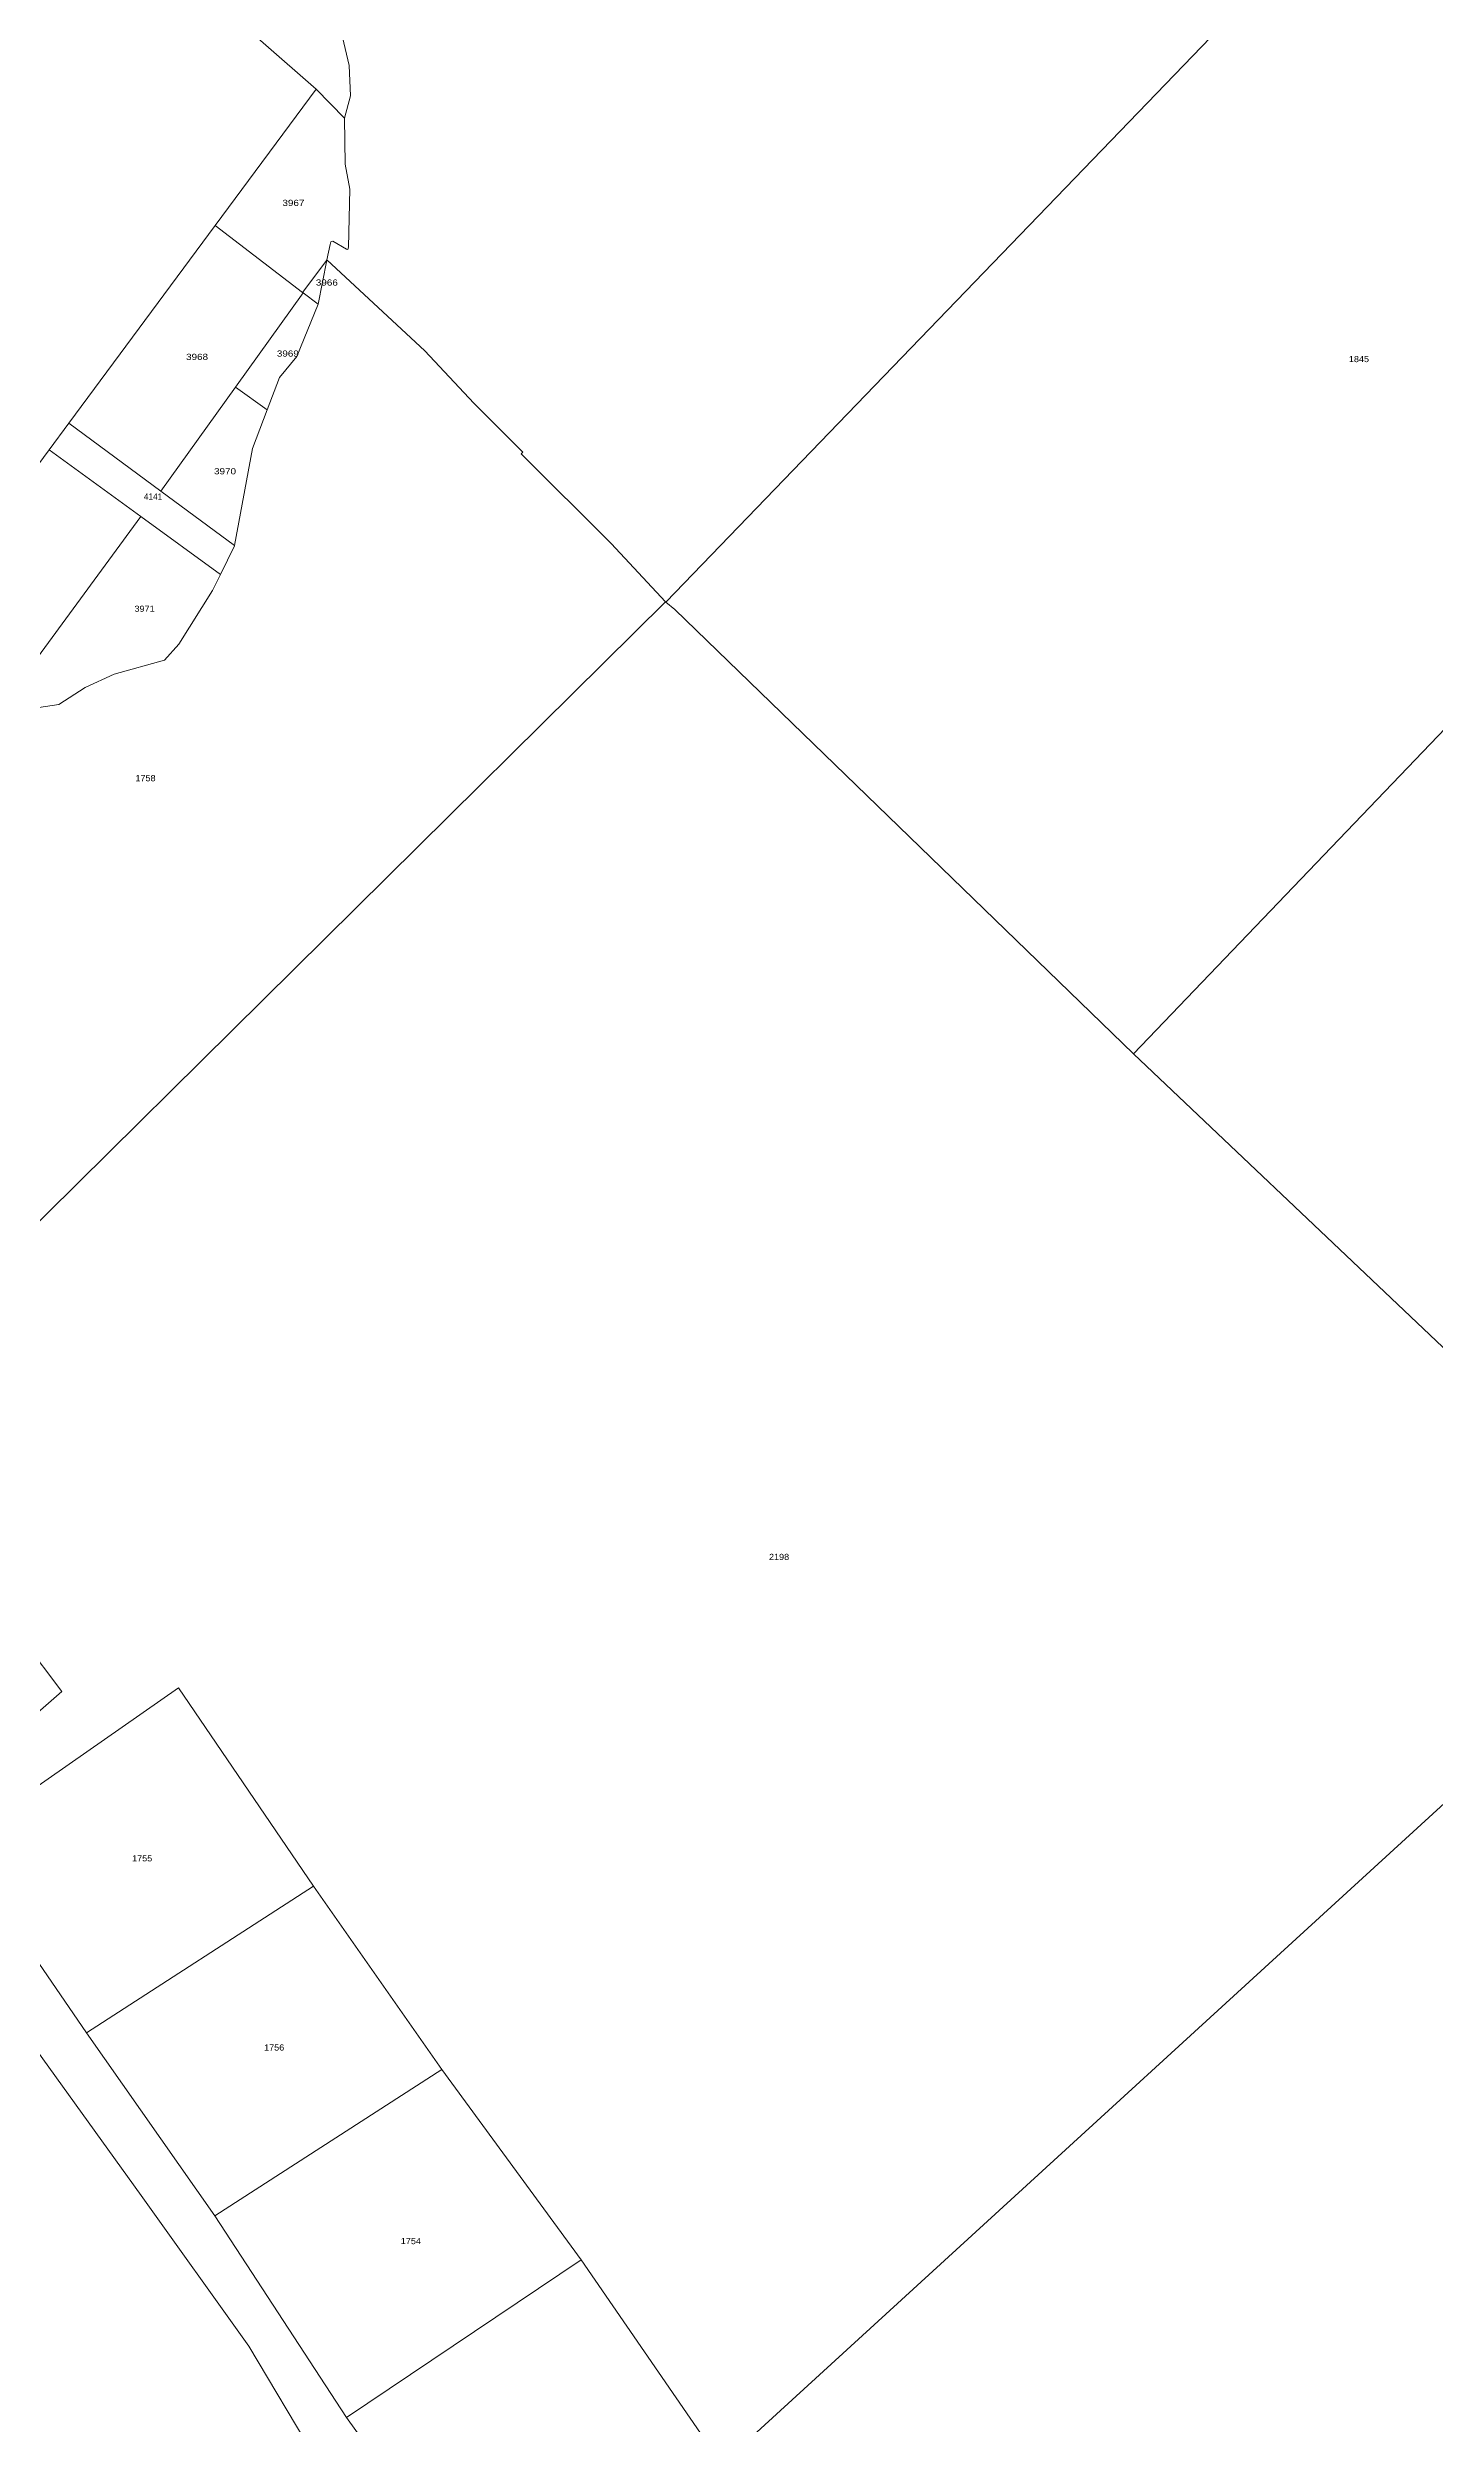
# Model space of a CAD drawing. Header units: metres. Extents: x 208626 to 229755, y 5040476 to 5064226.
# Drawn here: x 219917 to 220233, y 5055039 to 5055579 of the extents above; entities that cross this region are included whole.
import ezdxf

# ---------------------------------------------------------------- set-up
doc = ezdxf.new("R2010")
doc.units = ezdxf.units.M
doc.header["$LTSCALE"] = 0.56
doc.layers.add('6', color=7, linetype='Continuous', lineweight=13)
doc.layers.add('61', color=7, linetype='Continuous')

msp = doc.modelspace()

# ---------------------------------------------------------------- linework, layer by layer
at = {"layer": '6'}
for points in [[(220264.5637, 5055667.2592), (220058.005, 5055453.179), (220057.9053, 5055453.2861), (220045.5796, 5055466.5324)], [(219881.398, 5055654.6754), (219978.494, 5055569.7909), (219955.547, 5055538.7858), (219922.3054, 5055493.8709), (219917.8159, 5055487.8049), (219885.6958, 5055444.4055)], [(220045.5796, 5055466.5324), (220025.1138, 5055486.9362), (220025.47, 5055487.3011), (220014.3605, 5055498.4106), (220003.251, 5055510.3136), (219980.9623, 5055530.9786), (219981.6729, 5055534.5066), (219981.8621, 5055535.1213), (219982.3349, 5055535.2159), (219985.3786, 5055533.4259), (219985.7108, 5055533.3773), (219985.8576, 5055533.8668), (219986.1514, 5055547.0842), (219985.1346, 5055552.7627), (219984.9852, 5055563.2203), (219986.3298, 5055568.2997), (219986.031, 5055575.1718), (219984.5371, 5055581.5957)], [(219913.9782, 5055429.0262), (219920.0313, 5055429.9457), (219926.0078, 5055433.8151), (219932.5589, 5055436.8416), (219944.0138, 5055440.0214), (219947.2848, 5055443.6637), (219954.9681, 5055455.8841), (219955.8492, 5055457.6465), (219956.7498, 5055459.4691), (219959.9613, 5055465.9685), (219959.9773, 5055466.0545), (219964.0734, 5055488.0954), (219967.3714, 5055496.8724), (219970.1436, 5055504.25), (219974.1088, 5055509.0475), (219978.9552, 5055520.8942), (219980.957, 5055530.9519), (219980.9623, 5055530.9786), (220003.251, 5055510.3136), (220014.3605, 5055498.4106), (220025.47, 5055487.3011), (220025.1138, 5055486.9362), (220045.5796, 5055466.5324), (220057.9053, 5055453.2861), (219903.0722, 5055300.2562)], [(219896.6441, 5055171.2353), (219926.2883, 5055128.0612), (219955.4396, 5055086.4165), (219985.4238, 5055040.6073), (220014.0703, 5055000.7457)], [(219804.3732, 5054974.8094), (219832.6459, 5055077.1557), (219899.9261, 5055126.3294), (219913.249, 5055126.4627), (219938.7572, 5055091.0634), (219963.1966, 5055056.8483), (219978.2886, 5055031.5457)], [(219978.2886, 5055031.5457), (219963.1966, 5055056.8483), (219938.7572, 5055091.0634), (219913.249, 5055126.4627)]]:
    msp.add_lwpolyline(points, dxfattribs=at)
for points in [[(220058.005, 5055453.179), (220264.5637, 5055667.2592), (220368.6201, 5055563.6917), (220164.3171, 5055350.5382), (220060.0847, 5055451.4992)], [(219955.547, 5055538.7858), (219978.494, 5055569.7909), (219984.9852, 5055563.2203), (219985.1346, 5055552.7627), (219986.1514, 5055547.0842), (219985.8576, 5055533.8668), (219985.7108, 5055533.3773), (219985.3786, 5055533.4259), (219982.3349, 5055535.2159), (219981.8621, 5055535.1213), (219981.6729, 5055534.5066), (219980.9623, 5055530.9786), (219980.957, 5055530.9519), (219975.4233, 5055523.5937)], [(220164.3171, 5055350.5382), (220368.6201, 5055563.6917), (220802.039, 5055136.9661), (220668.8902, 5055006.0466), (220616.566, 5054980.664), (220568.3823, 5054957.29), (220499.2953, 5055024.0916), (220290.2986, 5055231.1709)], [(219922.3054, 5055493.8709), (219955.547, 5055538.7858), (219975.4233, 5055523.5937), (219975.5841, 5055523.4708), (219960.2061, 5055502.0587), (219943.2295, 5055478.4208)], [(219975.4233, 5055523.5937), (219980.957, 5055530.9519), (219978.9552, 5055520.8942), (219975.5841, 5055523.4708)], [(219960.2061, 5055502.0587), (219975.5841, 5055523.4708), (219978.9552, 5055520.8942), (219974.1088, 5055509.0475), (219970.1436, 5055504.25), (219967.3714, 5055496.8724)], [(219943.2295, 5055478.4208), (219960.2061, 5055502.0587), (219967.3714, 5055496.8724), (219964.0734, 5055488.0954), (219959.9773, 5055466.0545)], [(219917.8159, 5055487.8049), (219922.3054, 5055493.8709), (219943.2295, 5055478.4208), (219959.9773, 5055466.0545), (219959.9613, 5055465.9685), (219956.7498, 5055459.4691), (219938.6344, 5055472.6533)], [(219885.6958, 5055444.4055), (219917.8159, 5055487.8049), (219938.6344, 5055472.6533), (219907.881, 5055430.7318), (219902.9447, 5055433.0488), (219902.6504, 5055433.0481)], [(219907.881, 5055430.7318), (219938.6344, 5055472.6533), (219956.7498, 5055459.4691), (219955.8492, 5055457.6465), (219954.9681, 5055455.8841), (219947.2848, 5055443.6637), (219944.0138, 5055440.0214), (219932.5589, 5055436.8416), (219926.0078, 5055433.8151), (219920.0313, 5055429.9457), (219913.9782, 5055429.0262), (219910.4536, 5055429.5243)], [(219872.6367, 5055270.4928), (219897.0542, 5055294.3711), (219903.0722, 5055300.2562), (220057.9053, 5055453.2861), (220058.005, 5055453.179), (220060.0847, 5055451.4992), (220164.3171, 5055350.5382), (220290.2986, 5055231.1709), (220263.455, 5055206.2447), (220070.7139, 5055029.966), (220038.7291, 5055076.4217), (220007.0791, 5055119.7323), (219977.9278, 5055161.377), (219947.2326, 5055206.4182), (219896.6441, 5055171.2353), (219889.7806, 5055178.6475), (219920.7232, 5055205.5957), (219894.9333, 5055239.7177), (219890.8207, 5055246.2519)], [(219878.2774, 5055195.6252), (219900.0912, 5055211.1504), (219881.4601, 5055238.6248), (219890.8207, 5055246.2519), (219894.9333, 5055239.7177), (219920.7232, 5055205.5957), (219889.7806, 5055178.6475), (219882.8814, 5055188.4634)], [(219896.6441, 5055171.2353), (219947.2326, 5055206.4182), (219977.9278, 5055161.377), (219926.2883, 5055128.0612)], [(220070.7139, 5055029.966), (220263.455, 5055206.2447), (220287.6336, 5055045.6915), (220204.172, 5054918.8352), (220198.5301, 5054910.2599), (220189.5021, 5054935.4039), (220162.9537, 5054911.391), (220126.625, 5054952.9095), (220125.5676, 5054952.557), (220104.058, 5054982.069)], [(219926.2883, 5055128.0612), (219977.9278, 5055161.377), (220007.0791, 5055119.7323), (219955.4396, 5055086.4165)], [(219955.4396, 5055086.4165), (220007.0791, 5055119.7323), (220038.7291, 5055076.4217), (219985.4238, 5055040.6073)], [(219985.4238, 5055040.6073), (220038.7291, 5055076.4217), (220070.7139, 5055029.966), (220024.6764, 5054986.1829), (220022.1053, 5054989.7132), (220014.0703, 5055000.7457)]]:
    msp.add_lwpolyline(points, close=True, dxfattribs=at)

# ---------------------------------------------------------------- texts
at = {"layer": '61'}
for s, width, p in [('3967', 1.2, (219970.8438, 5055543.25)), ('3966', 1.2, (219978.4452, 5055525.1466)), ('3968', 1.2, (219948.9375, 5055508.25)), ('3969', 1.2, (219969.5781, 5055509)), ('1845', 1.1, (220213.3125, 5055507.75)), ('3970', 1.2, (219955.2969, 5055482.25)), ('3971', 1.1, (219937.2109, 5055451)), ('1758', 1.1, (219937.4219, 5055412.5)), ('2198', 1.1, (220081.4688, 5055235.5)), ('1755', 1.1, (219936.6641, 5055167)), ('1756', 1.1, (219966.6797, 5055124)), ('1754', 1.1, (219997.7578, 5055080))]:
    msp.add_text(s, height=1.4, dxfattribs=dict(at, width=width)).set_placement(p)
msp.add_text('4141', height=1.4, dxfattribs=at).set_placement((219939.3516, 5055476.5))

doc.saveas('drawing.dxf')
